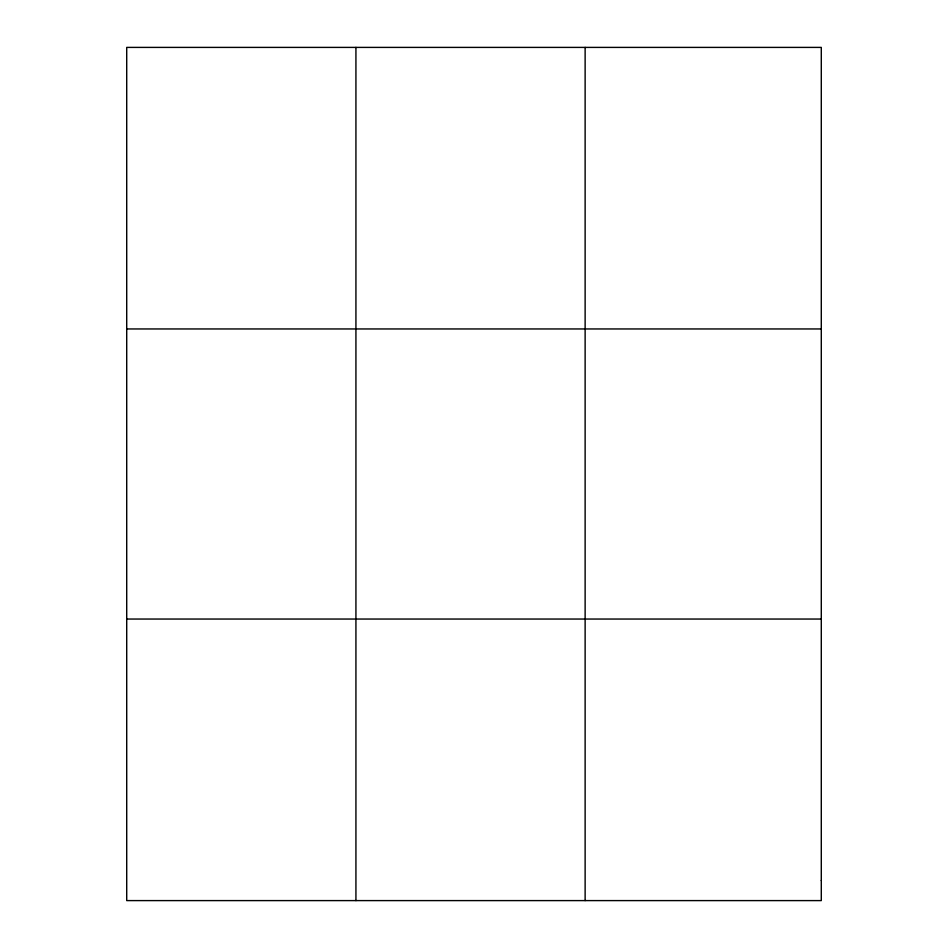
<?xml version="1.0" encoding="UTF-8"?>
<svg xmlns="http://www.w3.org/2000/svg" width="948" height="948" viewBox="0 0 948 948"><rect width="100%" height="100%" fill="white"/><g stroke="black" fill="none" stroke-linecap="round" stroke-linejoin="round"><path stroke-width="1.42" d="M355.927 47.4L355.927 900.6M585.129 47.4L585.129 900.6M126.712 328.956L821.288 328.956M126.712 619.044L821.288 619.044M821.288 880.491L821.288 900.6L126.712 900.6L126.712 47.4L821.288 47.4L821.288 880.491"/></g></svg>
